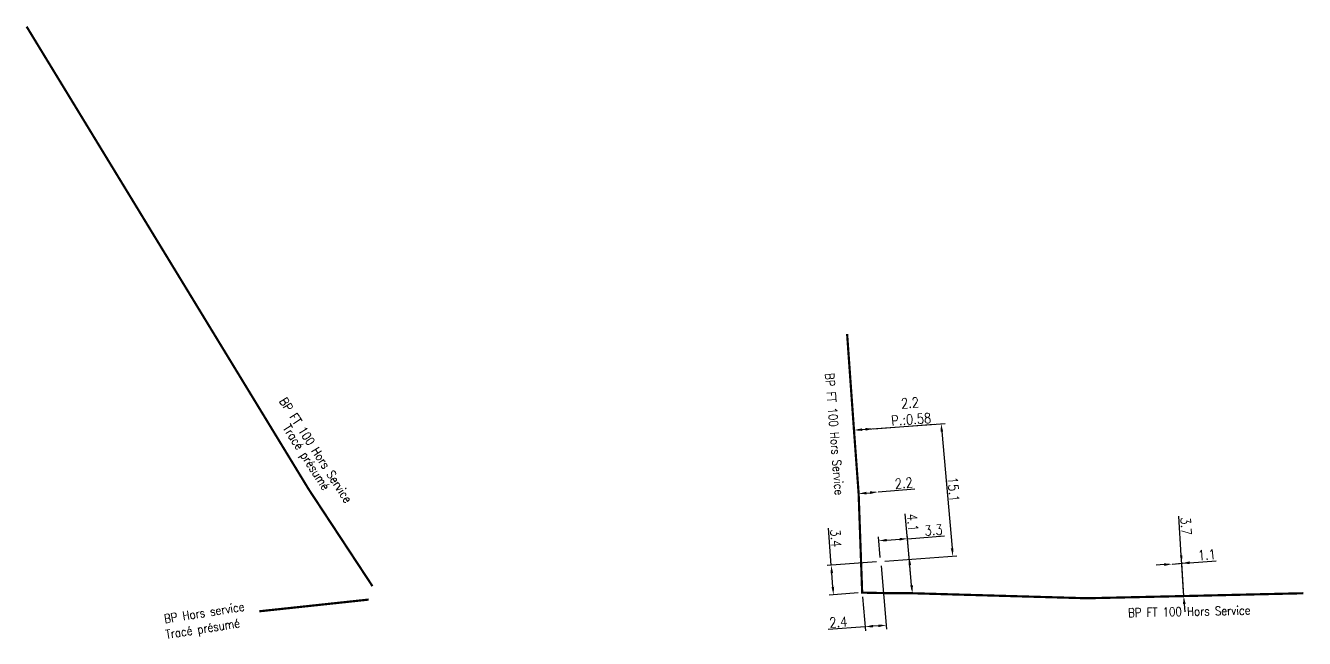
# Model space of a CAD drawing. Header units: millimetres. Extents: x 184000 to 185000, y 128000 to 129000.
# Drawn here: x 184742.6 to 184887.9, y 128930.5 to 129000.1 of the extents above; entities that cross this region are included whole.
import ezdxf
from ezdxf.enums import TextEntityAlignment as Align

# ---------------------------------------------------------------- set-up
doc = ezdxf.new("R2010")
doc.units = ezdxf.units.MM
doc.header["$PDMODE"] = 34
doc.layers.get('DEFPOINTS').update_dxf_attribs({"linetype": 'CONTINUOUS'})
doc.layers.add('L_908', color=5, linetype='CONTINUOUS')
doc.styles.get("Standard").update_dxf_attribs({"font": 'romans.shx', "width": 0.85})
doc.linetypes.add('BP_HS', pattern='A,2,-1,["G",Standard,S=0.85,R=0,X=-0.27,Y=-0.4],-1', length=4)
doc.dimstyles.get("Standard").update_dxf_attribs({"dimtxt": 1.5, "dimasz": 1.2, "dimexe": 0.625, "dimexo": 0.625, "dimgap": 0.25, "dimtad": 1, "dimdec": 1, "dimzin": 0, "dimdsep": 46, "dimtxsty": 'Standard', "dimcen": -0.5, "dimadec": 0, "dimazin": 0, "dimtfac": 1, "dimtdec": 1, "dimtmove": 0, "dimatfit": 3, "dimfxl": 0, "dimtolj": 1, "dimtzin": 0, "dimarcsym": 0})

# ---------------------------------------------------------------- blocks, each defined once
blk = doc.blocks.new('*D49')
at = {"layer": 'DEFPOINTS', "color": 0, "linetype": 'Continuous', "transparency": 16777216}
for p in [(184836.75, 128954.14), (184847.98, 128939.82), (184839.78, 128939.21)]:
    blk.add_point(p, dxfattribs=at)
at = {"layer": 'L_908', "color": 0, "linetype": 'Continuous', "lineweight": -2, "transparency": 16777216}
for p, q in [((184837.22, 128954.18), (184847.12, 128954.91)), ((184846.73, 128953.98), (184847.9, 128940.72)), ((184840.25, 128939.25), (184848.44, 128939.85))]:
    blk.add_line(p, q, dxfattribs=at)
at = {"layer": 'L_908', "color": 0, "linetype": 'Continuous', "transparency": 16777216}
for points in [[(184846.88, 128953.99), (184846.58, 128953.97), (184846.65, 128954.88)], [(184848.05, 128940.73), (184847.75, 128940.7), (184847.98, 128939.82)]]:
    blk.add_solid(points, dxfattribs=at)
at = {"layer": 'L_908', "color": 0, "linetype": 'Continuous', "transparency": 16777216, "insert": (184848.06, 128947.41), "char_height": 1.125, "attachment_point": 5, "rotation": 275.0342}
blk.add_mtext('\\A1;15.1', dxfattribs=at)
blk = doc.blocks.new('*D50')
at = {"layer": 'DEFPOINTS', "color": 0, "linetype": 'Continuous', "transparency": 16777216}
for p in [(184836.75, 128954.14), (184838.96, 128954.31), (184838.96, 128954.31)]:
    blk.add_point(p, dxfattribs=at)
at = {"layer": 'L_908', "color": 0, "linetype": 'Continuous', "lineweight": -2, "transparency": 16777216}
for p, q in [((184837.65, 128954.21), (184838.07, 128954.24)), ((184838.96, 128954.31), (184845.85, 128954.82))]:
    blk.add_line(p, q, dxfattribs=at)
at = {"layer": 'L_908', "color": 0, "linetype": 'Continuous', "transparency": 16777216}
for points in [[(184837.64, 128954.36), (184837.66, 128954.06), (184836.75, 128954.14)], [(184838.05, 128954.39), (184838.08, 128954.09), (184838.96, 128954.31)]]:
    blk.add_solid(points, dxfattribs=at)
at = {"layer": 'L_908', "color": 0, "linetype": 'Continuous', "transparency": 16777216, "insert": (184843.18, 128956.31), "char_height": 1.125, "attachment_point": 5, "rotation": 4.2357}
blk.add_mtext('\\A1;2.2\\PP.:0.58', dxfattribs=at)
blk = doc.blocks.new('*D51')
at = {"layer": 'DEFPOINTS', "color": 0, "linetype": 'Continuous', "transparency": 16777216}
for p in [(184839.78, 128939.21), (184837.68, 128935.68), (184840.42, 128931.98)]:
    blk.add_point(p, dxfattribs=at)
at = {"layer": 'L_908', "color": 0, "linetype": 'Continuous', "lineweight": -2, "transparency": 16777216}
for p, q in [((184839.82, 128938.74), (184840.46, 128931.51)), ((184837.73, 128935.21), (184838.07, 128931.34)), ((184838.03, 128931.8), (184833.81, 128931.49)), ((184839.52, 128931.91), (184838.92, 128931.87))]:
    blk.add_line(p, q, dxfattribs=at)
at = {"layer": 'L_908', "color": 0, "linetype": 'Continuous', "transparency": 16777216}
for points in [[(184838.91, 128932.02), (184838.93, 128931.72), (184838.03, 128931.8)], [(184839.51, 128932.06), (184839.53, 128931.76), (184840.42, 128931.98)]]:
    blk.add_solid(points, dxfattribs=at)
at = {"layer": 'L_908', "color": 0, "linetype": 'Continuous', "transparency": 16777216, "insert": (184834.97, 128932.33), "char_height": 1.125, "attachment_point": 5, "rotation": 4.2357}
blk.add_mtext('\\A1;2.4', dxfattribs=at)
blk = doc.blocks.new('*D52')
at = {"layer": 'DEFPOINTS', "color": 0, "linetype": 'Continuous', "transparency": 16777216}
for p in [(184834.17, 128938.8), (184839.78, 128939.21), (184837.68, 128935.68)]:
    blk.add_point(p, dxfattribs=at)
at = {"layer": 'L_908', "color": 0, "linetype": 'Continuous', "lineweight": -2, "transparency": 16777216}
for p, q in [((184834.17, 128938.8), (184833.86, 128943.01)), ((184839.31, 128939.18), (184833.7, 128938.76)), ((184834.35, 128936.33), (184834.23, 128937.9)), ((184837.22, 128935.64), (184833.95, 128935.4))]:
    blk.add_line(p, q, dxfattribs=at)
at = {"layer": 'L_908', "color": 0, "linetype": 'Continuous', "transparency": 16777216}
for points in [[(184834.38, 128937.91), (184834.09, 128937.89), (184834.17, 128938.8)], [(184834.5, 128936.34), (184834.2, 128936.32), (184834.42, 128935.44)]]:
    blk.add_solid(points, dxfattribs=at)
at = {"layer": 'L_908', "color": 0, "linetype": 'Continuous', "transparency": 16777216, "insert": (184834.69, 128941.86), "char_height": 1.125, "attachment_point": 5, "rotation": 274.2357}
blk.add_mtext('\\A1;3.4', dxfattribs=at)
blk = doc.blocks.new('*D53')
at = {"layer": 'DEFPOINTS', "color": 0, "linetype": 'Continuous', "transparency": 16777216}
for p in [(184839.57, 128941.57), (184839.78, 128939.21), (184843.38, 128935.61)]:
    blk.add_point(p, dxfattribs=at)
at = {"layer": 'L_908', "color": 0, "linetype": 'Continuous', "lineweight": -2, "transparency": 16777216}
for p, q in [((184839.74, 128939.68), (184839.53, 128942.04)), ((184840.47, 128941.64), (184841.94, 128941.75)), ((184843.34, 128936.08), (184842.79, 128942.28)), ((184842.83, 128941.81), (184847.03, 128942.12))]:
    blk.add_line(p, q, dxfattribs=at)
at = {"layer": 'L_908', "color": 0, "linetype": 'Continuous', "transparency": 16777216}
for points in [[(184840.46, 128941.79), (184840.48, 128941.49), (184839.57, 128941.57)], [(184841.92, 128941.9), (184841.95, 128941.6), (184842.83, 128941.81)]]:
    blk.add_solid(points, dxfattribs=at)
at = {"layer": 'L_908', "color": 0, "linetype": 'Continuous', "transparency": 16777216, "insert": (184845.79, 128942.78), "char_height": 1.125, "attachment_point": 5, "rotation": 4.2357}
blk.add_mtext('\\A1;3.3', dxfattribs=at)
blk = doc.blocks.new('*D54')
at = {"layer": 'DEFPOINTS', "color": 0, "linetype": 'Continuous', "transparency": 16777216}
for p in [(184843.02, 128939.69), (184843.02, 128939.69), (184843.38, 128935.61)]:
    blk.add_point(p, dxfattribs=at)
at = {"layer": 'L_908', "color": 0, "linetype": 'Continuous', "lineweight": -2, "transparency": 16777216}
for p, q in [((184843.02, 128939.69), (184842.58, 128944.63)), ((184843.3, 128936.51), (184843.1, 128938.8))]:
    blk.add_line(p, q, dxfattribs=at)
at = {"layer": 'L_908', "color": 0, "linetype": 'Continuous', "transparency": 16777216}
for points in [[(184843.25, 128938.81), (184842.95, 128938.79), (184843.02, 128939.69)], [(184843.45, 128936.52), (184843.15, 128936.49), (184843.38, 128935.61)]]:
    blk.add_solid(points, dxfattribs=at)
at = {"layer": 'L_908', "color": 0, "linetype": 'Continuous', "transparency": 16777216, "insert": (184843.42, 128943.65), "char_height": 1.125, "attachment_point": 5, "rotation": 275.0342}
blk.add_mtext('\\A1;4.1', dxfattribs=at)
blk = doc.blocks.new('*D55')
at = {"layer": 'DEFPOINTS', "color": 0, "linetype": 'Continuous', "transparency": 16777216}
for p in [(184872.88, 128938.93), (184872.88, 128938.93), (184874.21, 128935.29)]:
    blk.add_point(p, dxfattribs=at)
at = {"layer": 'L_908', "color": 0, "linetype": 'Continuous', "lineweight": -2, "transparency": 16777216}
for p, q in [((184874.18, 128935.76), (184873.95, 128939.48)), ((184871.99, 128938.86), (184871.09, 128938.79)), ((184872.88, 128938.93), (184873.98, 128939.01)), ((184874.88, 128939.08), (184877.88, 128939.31))]:
    blk.add_line(p, q, dxfattribs=at)
at = {"layer": 'L_908', "color": 0, "linetype": 'Continuous', "transparency": 16777216}
for points in [[(184871.98, 128939.01), (184872, 128938.71), (184872.88, 128938.93)], [(184874.87, 128939.23), (184874.89, 128938.93), (184873.98, 128939.01)]]:
    blk.add_solid(points, dxfattribs=at)
at = {"layer": 'L_908', "color": 0, "linetype": 'Continuous', "transparency": 16777216, "insert": (184876.84, 128939.98), "char_height": 1.125, "attachment_point": 5, "rotation": 4.3614}
blk.add_mtext('\\A1;1.1', dxfattribs=at)
blk = doc.blocks.new('*D56')
at = {"layer": 'DEFPOINTS', "color": 0, "linetype": 'Continuous', "transparency": 16777216}
for p in [(184872.88, 128938.93), (184873.98, 128939.01), (184874.21, 128935.29)]:
    blk.add_point(p, dxfattribs=at)
at = {"layer": 'L_908', "color": 0, "linetype": 'Continuous', "lineweight": -2, "transparency": 16777216}
for p, q in [((184873.93, 128939.91), (184873.65, 128944.37)), ((184873.35, 128938.96), (184874.45, 128939.05)), ((184874.21, 128935.29), (184873.98, 128939.01)), ((184874.27, 128934.39), (184874.32, 128933.49))]:
    blk.add_line(p, q, dxfattribs=at)
at = {"layer": 'L_908', "color": 0, "linetype": 'Continuous', "transparency": 16777216}
for points in [[(184874.07, 128939.92), (184873.78, 128939.9), (184873.98, 128939.01)], [(184874.42, 128934.4), (184874.12, 128934.38), (184874.21, 128935.29)]]:
    blk.add_solid(points, dxfattribs=at)
at = {"layer": 'L_908', "color": 0, "linetype": 'Continuous', "transparency": 16777216, "insert": (184874.47, 128943.23), "char_height": 1.125, "attachment_point": 5, "rotation": 273.5629}
blk.add_mtext('\\A1;3.7', dxfattribs=at)
blk = doc.blocks.new('*D209')
at = {"layer": 'DEFPOINTS', "color": 0, "linetype": 'Continuous', "transparency": 16777216}
for p in [(184837.28, 128946.92), (184839.49, 128947.12), (184839.49, 128947.12)]:
    blk.add_point(p, dxfattribs=at)
at = {"layer": 'L_908', "color": 0, "linetype": 'Continuous', "lineweight": -2, "transparency": 16777216}
for p, q in [((184838.17, 128947), (184838.59, 128947.04)), ((184839.49, 128947.12), (184843.65, 128947.48))]:
    blk.add_line(p, q, dxfattribs=at)
at = {"layer": 'L_908', "color": 0, "linetype": 'Continuous', "transparency": 16777216}
for points in [[(184838.16, 128947.15), (184838.19, 128946.85), (184837.28, 128946.92)], [(184838.58, 128947.19), (184838.6, 128946.89), (184839.49, 128947.12)]]:
    blk.add_solid(points, dxfattribs=at)
at = {"layer": 'L_908', "color": 0, "linetype": 'Continuous', "transparency": 16777216, "insert": (184842.4, 128948.13), "char_height": 1.125, "attachment_point": 5, "rotation": 5.0342}
blk.add_mtext('\\A1;2.2', dxfattribs=at)

msp = doc.modelspace()

# ---------------------------------------------------------------- linework, layer by layer
at = {"layer": 'L_908', "linetype": 'BP_HS', "ltscale": 0.5, "const_width": 0.25, "flags": 128}
for points in [[(184782.05, 128936.42), (184774.8, 128947.44), (184742.77, 129000)], [(184781.62, 128934.89), (184772.38, 128933.9), (184769.2, 128933.56)]]:
    msp.add_lwpolyline(points, dxfattribs=at)
at = {"layer": 'L_908', "linetype": 'BP_HS', "ltscale": 0.5, "const_width": 0.25}
msp.add_lwpolyline([(184835.97, 128965.08), (184836.75, 128954.14), (184837.28, 128946.92), (184837.68, 128935.68), (184840.1, 128935.63), (184843.38, 128935.61), (184863.23, 128935.04), (184874.21, 128935.29), (184887.79, 128935.61), (184887.79, 128935.61)], dxfattribs=at)

# ---------------------------------------------------------------- texts
at = {"layer": 'L_908', "linetype": 'Continuous', "width": 0.85}
for s, rotation, p in [('BP FT 100 Hors Service', 274.632, (184834.56, 128953.7)), ('BP FT 100 Hors Service', 302.8044, (184775.64, 128951.88)), ('Tracé présumé', 302.8044, (184774.42, 128950.97)), ('BP Hors service', 8.9633, (184762.93, 128933.43)), ('BP FT 100 Hors Service', 1.2171, (184874.83, 128933.56)), ('Tracé présumé', 8.9633, (184762.79, 128931.42))]:
    msp.add_text(s, height=1, rotation=rotation, dxfattribs=at).set_placement(p, align=Align.MIDDLE)

# ---------------------------------------------------------------- dimensions: what is measured, and where the dimension line sits
at = {"layer": 'L_908', "linetype": 'Continuous'}
for base, p1, p2, angle, text, override, picture, middle in [((184838.96, 128954.31), (184836.75, 128954.14), (184838.96, 128954.31), 184.2357, '<>\\PP.:0.58', {"dimscale": 0.75}, '*D50', (184843.31, 128954.63)), ((184872.88, 128938.93), (184874.21, 128935.29), (184872.88, 128938.93), 4.3614, '1.1', {"dimscale": 0.75, "dimatfit": 0}, '*D55', (184876.89, 128939.23))]:
    dim = msp.add_linear_dim(base=base, p1=p1, p2=p2, angle=angle, text=text, dimstyle='Standard', override=override, dxfattribs=at)
    dim.commit()
    dim.dimension.update_dxf_attribs({"geometry": picture, "text_midpoint": middle, "dimtype": 160})
dim = msp.add_linear_dim(base=(184847.98, 128939.82), p1=(184836.75, 128954.14), p2=(184839.78, 128939.21), angle=95.0342, dimstyle='Standard', override={"dimscale": 0.75, "dimatfit": 0}, dxfattribs=at)
dim.commit()
dim.dimension.update_dxf_attribs({"geometry": '*D49', "text_midpoint": (184848.06, 128947.41)})
for base, p1, p2, angle, override, picture, middle in [((184839.49, 128947.12), (184837.28, 128946.92), (184839.49, 128947.12), 185.0342, {"dimscale": 0.75}, '*D209', (184842.46, 128947.38)), ((184843.02, 128939.69), (184843.38, 128935.61), (184843.02, 128939.69), 275.0342, {"dimscale": 0.75}, '*D54', (184842.68, 128943.59)), ((184873.98, 128939.01), (184874.21, 128935.29), (184872.88, 128938.93), 273.5629, {"dimscale": 0.75, "dimatfit": 0}, '*D56', (184873.72, 128943.18)), ((184834.17, 128938.8), (184837.68, 128935.68), (184839.78, 128939.21), 274.2357, {"dimscale": 0.75}, '*D52', (184833.95, 128941.8)), ((184839.57, 128941.57), (184843.38, 128935.61), (184839.78, 128939.21), 4.2357, {"dimscale": 0.75}, '*D53', (184845.85, 128942.04)), ((184840.4166, 128931.9798), (184837.6849, 128935.6775), (184839.7795, 128939.2118), 184.2357, {"dimscale": 0.75}, '*D51', (184835.0223, 128931.5803))]:
    dim = msp.add_linear_dim(base=base, p1=p1, p2=p2, angle=angle, dimstyle='Standard', override=override, dxfattribs=at)
    dim.commit()
    dim.dimension.update_dxf_attribs({"geometry": picture, "text_midpoint": middle, "dimtype": 160})

doc.saveas('drawing.dxf')
